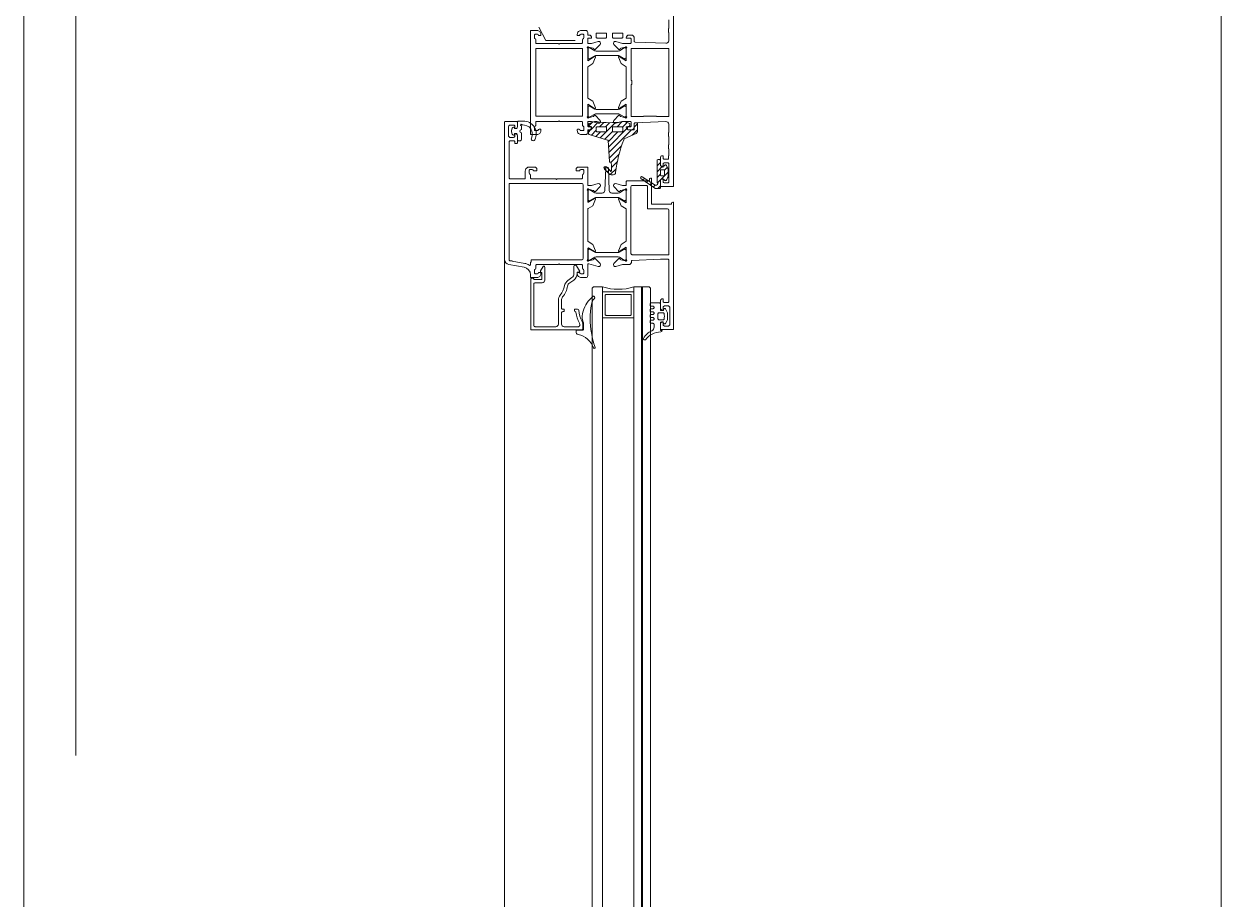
# Model space of a CAD drawing. Extents: x -9058 to 11890, y 0 to 4205.
# Drawn here: x 9831.06 to 9877.06, y 2878.1 to 2911.72 of the extents above; entities that cross this region are included whole.
import ezdxf

# ---------------------------------------------------------------- set-up
doc = ezdxf.new("R2010")
doc.units = 0
doc.header["$MEASUREMENT"] = 0
doc.layers.add('M-TEFRIS2-015', color=129, linetype='Continuous', lineweight=9)

msp = doc.modelspace()

# ---------------------------------------------------------------- hatches: boundary and pattern name
at = {"layer": 'M-TEFRIS2-015'}
h = msp.add_hatch(dxfattribs=at)
h.set_pattern_fill('ANSI31', color=256, scale=0.05, style=0)
h.set_pattern_definition([(225, (9604.37453, 2907.27146), (-0.1122532, 0.1122532), [])])
h.paths.add_polyline_path([(9853.363, 2906.147), (9853.544, 2905.959, 0.203536), (9853.616, 2905.929), (9853.696, 2905.929, 0.380587), (9853.795, 2906.017, -0.061836), (9854.103, 2907.274, -0.189764), (9854.152, 2907.328), (9854.58, 2907.519, 0.285747), (9854.636, 2907.609), (9854.636, 2907.899, 0.414214), (9854.616, 2907.919), (9854.526, 2907.919, 0.414214), (9854.506, 2907.899), (9854.506, 2907.684, -0.414214), (9854.471, 2907.649), (9854.281, 2907.649, -0.414214), (9854.256, 2907.674), (9854.256, 2907.754, -0.414214), (9854.281, 2907.779), (9854.316, 2907.779, 0.414214), (9854.346, 2907.809), (9854.346, 2907.875, 0.296563), (9854.334, 2907.893), (9854.199, 2907.953, 0.104779), (9854.126, 2907.969), (9854.046, 2907.969, -0.081633), (9853.066, 2907.969), (9852.986, 2907.969, 0.104779), (9852.913, 2907.953), (9852.778, 2907.893, 0.296563), (9852.766, 2907.875), (9852.766, 2907.809, 0.414214), (9852.796, 2907.779), (9852.831, 2907.779, -0.414214), (9852.856, 2907.754), (9852.856, 2907.674, -0.414214), (9852.831, 2907.649), (9852.771, 2907.649, 0.414214), (9852.746, 2907.624), (9852.746, 2907.529, 0.328426), (9852.781, 2907.481), (9853.484, 2907.263, -0.309555), (9853.501, 2907.24), (9853.556, 2906.437, 0.394287), (9853.576, 2906.419, -0.364538), (9853.625, 2906.377, -0.068684), (9853.636, 2906.077, -0.950368), (9853.596, 2906.079, 0.000002), (9853.596, 2906.079), (9853.449, 2906.231, 0.999219)])
h.paths.add_polyline_path([(9853.696, 2907.579), (9854.036, 2907.579, 0.414214), (9854.066, 2907.609), (9854.066, 2907.739, 0.414214), (9854.036, 2907.769), (9853.696, 2907.769, 0.414214), (9853.666, 2907.739), (9853.666, 2907.609, 0.414214)], flags=16)
h.paths.add_polyline_path([(9853.446, 2907.609), (9853.446, 2907.739, 0.414214), (9853.416, 2907.769), (9853.076, 2907.769, 0.414214), (9853.046, 2907.739), (9853.046, 2907.609, 0.414214), (9853.076, 2907.579), (9853.416, 2907.579, 0.414214)], flags=16)
h = msp.add_hatch(dxfattribs=at)
h.set_pattern_fill('ANSI31', color=256, scale=0.05, angle=450, style=0)
h.set_pattern_definition([(225, (9986.88849, 2724.81164), (0.1122532, -0.1122532), [])])
edge = h.paths.add_edge_path(flags=16)
edge.add_arc((9855.546, 2906.096), 0.025, 90, 180, ccw=False)
edge.add_line((9855.546, 2906.121), (9855.646, 2906.121))
edge.add_arc((9855.646, 2906.096), 0.025, 360, 450, ccw=False)
edge.add_line((9855.671, 2906.096), (9855.671, 2905.916))
edge.add_arc((9855.646, 2905.916), 0.025, 270, 360, ccw=False)
edge.add_line((9855.646, 2905.891), (9855.546, 2905.891))
edge.add_arc((9855.546, 2905.916), 0.025, 180, 270, ccw=False)
edge.add_line((9855.521, 2905.916), (9855.521, 2906.096))
edge = h.paths.add_edge_path()
edge.add_arc((9855.551, 2906.291), 0.035, 180, 270)
edge.add_line((9855.551, 2906.256), (9855.631, 2906.256))
edge.add_arc((9855.631, 2906.271), 0.015, 270, 312.1692)
edge.add_line((9855.641, 2906.26), (9855.683, 2906.3))
edge.add_arc((9855.711, 2906.271), 0.04, 27.0437, 133.6131, ccw=False)
edge.add_line((9855.746, 2906.289), (9855.792, 2906.201))
edge.add_arc((9855.636, 2906.121), 0.175, 360, 387.0437, ccw=False)
edge.add_line((9855.811, 2906.121), (9855.811, 2905.891))
edge.add_arc((9855.636, 2905.891), 0.175, 332.9563, 360, ccw=False)
edge.add_line((9855.792, 2905.811), (9855.746, 2905.723))
edge.add_arc((9855.711, 2905.741), 0.04, 226.3869, 332.9563, ccw=False)
edge.add_line((9855.683, 2905.712), (9855.641, 2905.752))
edge.add_arc((9855.631, 2905.741), 0.015, 407.8308, 450)
edge.add_line((9855.631, 2905.756), (9855.551, 2905.756))
edge.add_arc((9855.551, 2905.721), 0.035, 90, 180)
edge.add_line((9855.516, 2905.721), (9855.516, 2905.441))
edge.add_arc((9855.476, 2905.441), 0.04, 270, 360, ccw=False)
edge.add_line((9855.476, 2905.401), (9855.331, 2905.401))
edge.add_arc((9855.331, 2905.451), 0.05, 229.9652, 270, ccw=False)
edge.add_line((9855.299, 2905.413), (9854.765, 2905.785))
edge.add_arc((9854.791, 2905.816), 0.04, 56.9957, 229.9652, ccw=False)
edge.add_line((9854.812, 2905.85), (9855.317, 2905.531))
edge.add_arc((9855.35, 2905.582), 0.06, 236.9957, 416.1456)
edge.add_line((9855.384, 2905.632), (9855.384, 2906.471))
edge.add_arc((9855.424, 2906.471), 0.04, 90, 180, ccw=False)
edge.add_line((9855.424, 2906.511), (9855.476, 2906.511))
edge.add_arc((9855.476, 2906.471), 0.04, 0, 90, ccw=False)
edge.add_line((9855.516, 2906.471), (9855.516, 2906.291))

# ---------------------------------------------------------------- linework, layer by layer
for p, q in [((9851.112, 2911.094), (9850.842, 2911.594)), ((9852.072, 2911.094), (9851.112, 2911.094)), ((9852.243, 2911.094), (9852.072, 2911.094)), ((9852.944, 2901.626), (9852.894, 2901.576)), ((9852.894, 2898.852), (9852.894, 2901.576)), ((9853.294, 2901.626), (9852.944, 2901.626)), ((9853.294, 2898.852), (9853.294, 2901.626)), ((9854.494, 2901.426), (9853.294, 2901.426)), ((9855.082, 2901.626), (9854.494, 2901.626)), ((9854.494, 2898.852), (9854.494, 2901.626)), ((9854.794, 2898.852), (9854.794, 2901.626)), ((9854.832, 2898.852), (9854.832, 2901.626)), ((9855.082, 2901.626), (9855.132, 2901.576)), ((9855.132, 2898.852), (9855.132, 2901.576)), ((9852.894, 2898.852), (9852.894, 2901.12)), ((9854.494, 2900.426), (9853.294, 2900.426)), ((9852.894, 2853.698), (9852.894, 2899.068)), ((9853.294, 2853.698), (9853.294, 2899.068)), ((9854.494, 2853.698), (9854.494, 2899.068)), ((9854.794, 2853.698), (9854.794, 2899.068)), ((9854.832, 2853.698), (9854.832, 2899.068)), ((9855.132, 2853.698), (9855.132, 2899.068))]:
    msp.add_line(p, q, dxfattribs=at)
for points in [[(9877.058, 2775.873), (9877.058, 2915.873)], [(9833.058, 2777.873), (9831.058, 2777.873), (9831.058, 2913.873), (9833.058, 2913.873)], [(9833.058, 2913.873), (9833.058, 2883.614)], [(9849.522, 2902.696), (9849.523, 2783.938)]]:
    msp.add_lwpolyline(points, dxfattribs=at)
for points in [[(9856.022, 2913.466), (9856.022, 2905.486, -0.414214), (9856.012, 2905.476), (9855.532, 2905.476, -0.414214), (9855.522, 2905.486), (9855.522, 2905.706, -0.414214), (9855.592, 2905.776), (9855.612, 2905.776, -0.414214), (9855.622, 2905.766), (9855.622, 2905.666, 0.414214), (9855.672, 2905.616), (9855.792, 2905.616, 0.414214), (9855.842, 2905.666), (9855.842, 2906.336, 0.414214), (9855.792, 2906.386), (9855.672, 2906.386, 0.414214), (9855.622, 2906.336), (9855.622, 2906.236, -0.414214), (9855.612, 2906.226), (9855.592, 2906.226, -0.414214), (9855.522, 2906.296), (9855.522, 2906.606, -0.414214), (9855.572, 2906.656), (9855.622, 2906.656), (9855.622, 2906.556, 0.414214), (9855.652, 2906.526), (9855.822, 2906.526), (9855.822, 2906.656), (9855.832, 2906.656), (9855.832, 2906.923), (9855.822, 2906.923), (9855.822, 2907.073), (9855.832, 2907.073), (9855.832, 2907.403), (9855.822, 2907.403), (9855.822, 2907.553), (9855.832, 2907.553), (9855.832, 2907.872, 0.425337), (9855.728, 2907.972), (9854.541, 2907.927, 0.403083), (9854.512, 2907.897), (9854.512, 2907.776, -0.414214), (9854.392, 2907.656), (9854.302, 2907.656, -0.414214), (9854.202, 2907.756), (9854.202, 2907.766, -0.414214), (9854.212, 2907.776), (9854.362, 2907.776, 0.414214), (9854.392, 2907.806), (9854.392, 2907.946, 0.414214), (9854.362, 2907.976), (9854.057, 2907.976), (9853.796, 2907.906, -0.700084), (9853.721, 2908.014), (9853.733, 2908.032), (9853.906, 2908.203, -0.607471), (9853.966, 2908.187, 0.283637), (9853.988, 2908.165), (9854.172, 2908.116, 1.229391), (9854.202, 2908.166), (9854.202, 2908.64), (9853.936, 2908.478, -0.859449), (9853.91, 2908.508), (9854.003, 2908.753), (9854.202, 2908.875), (9854.202, 2910.078), (9854.003, 2910.2), (9853.91, 2910.445, -0.859449), (9853.936, 2910.475), (9854.202, 2910.312), (9854.202, 2910.787, 1.229391), (9854.172, 2910.837), (9853.988, 2910.788, 0.283637), (9853.966, 2910.765, -0.607471), (9853.906, 2910.749), (9853.733, 2910.92), (9853.721, 2910.938, -0.700084), (9853.796, 2911.046), (9854.057, 2910.976), (9854.362, 2910.976, 0.414214), (9854.392, 2911.006), (9854.392, 2911.146, 0.414214), (9854.362, 2911.176), (9854.212, 2911.176, -0.414214), (9854.202, 2911.186), (9854.202, 2911.196, -0.414214), (9854.302, 2911.296), (9854.392, 2911.296, -0.414214), (9854.512, 2911.176), (9854.512, 2911.055, 0.403083), (9854.541, 2911.025), (9855.728, 2910.98, 0.425337), (9855.832, 2911.08), (9855.832, 2911.4), (9855.822, 2911.4), (9855.822, 2911.55), (9855.832, 2911.55), (9855.832, 2911.88)], [(9852.722, 2911.396, 0.414222), (9852.642, 2911.476), (9852.472, 2911.476, 0.414214), (9852.322, 2911.326), (9852.322, 2911.286, 0.414214), (9852.332, 2911.276), (9852.393, 2911.276, 0.366034), (9852.423, 2911.301, -0.365977), (9852.452, 2911.326), (9852.542, 2911.326, -0.414214), (9852.572, 2911.296), (9852.572, 2911.186, -0.365977), (9852.547, 2911.157, 0.365977), (9852.522, 2911.127), (9852.522, 2911.006, -0.414214), (9852.492, 2910.976), (9851.652, 2910.976), (9851.622, 2910.946), (9851.592, 2910.976), (9850.752, 2910.976, -0.414214), (9850.722, 2911.006), (9850.722, 2911.127, 0.365977), (9850.697, 2911.157, -0.365977), (9850.672, 2911.186), (9850.672, 2911.296, -0.414214), (9850.702, 2911.326), (9850.792, 2911.326, -0.365977), (9850.822, 2911.301, 0.366034), (9850.851, 2911.276), (9850.912, 2911.276, 0.414214), (9850.922, 2911.286), (9850.922, 2911.326, 0.414214), (9850.772, 2911.476), (9850.532, 2911.476, 0.414214), (9850.522, 2911.466), (9850.522, 2907.486, 0.414214), (9850.532, 2907.476), (9850.772, 2907.476, 0.414214), (9850.922, 2907.626), (9850.922, 2907.666, 0.414214), (9850.912, 2907.676), (9850.851, 2907.676, 0.366034), (9850.822, 2907.651, -0.365977), (9850.792, 2907.626), (9850.702, 2907.626, -0.414214), (9850.672, 2907.656), (9850.672, 2907.766, -0.365977), (9850.697, 2907.796, 0.365977), (9850.722, 2907.825), (9850.722, 2907.946, -0.414214), (9850.752, 2907.976), (9851.592, 2907.976), (9851.622, 2908.006), (9851.652, 2907.976), (9852.492, 2907.976, -0.414214), (9852.522, 2907.946), (9852.522, 2907.825, 0.365977), (9852.547, 2907.796, -0.365977), (9852.572, 2907.766), (9852.572, 2907.656, -0.414214), (9852.542, 2907.626), (9852.452, 2907.626, -0.365977), (9852.423, 2907.651, 0.366034), (9852.393, 2907.676), (9852.332, 2907.676, 0.414214), (9852.322, 2907.666), (9852.322, 2907.626, 0.414214), (9852.472, 2907.476), (9852.642, 2907.476, 0.414214), (9852.722, 2907.556), (9852.722, 2907.626, -0.414214), (9852.752, 2907.656), (9852.772, 2907.656, 0.414214), (9852.872, 2907.756), (9852.872, 2907.766, 0.414214), (9852.862, 2907.776), (9852.752, 2907.776, -0.414214), (9852.722, 2907.806), (9852.722, 2907.946, -0.414214), (9852.752, 2907.976), (9852.868, 2907.976), (9853.128, 2907.906, 0.700084), (9853.204, 2908.014), (9853.191, 2908.032), (9853.018, 2908.203, 0.607471), (9852.958, 2908.187, -0.283637), (9852.936, 2908.165), (9852.753, 2908.116, -1.229391), (9852.722, 2908.166), (9852.722, 2908.64), (9852.987, 2908.479, 0.713664), (9853.016, 2908.503), (9852.922, 2908.753), (9852.722, 2908.875), (9852.722, 2910.078), (9852.922, 2910.2), (9853.016, 2910.45, 0.713664), (9852.987, 2910.474), (9852.722, 2910.312), (9852.722, 2910.787, -1.229391), (9852.753, 2910.837), (9852.936, 2910.788, -0.283637), (9852.958, 2910.765, 0.607471), (9853.018, 2910.749), (9853.191, 2910.92), (9853.204, 2910.938, 0.700084), (9853.128, 2911.046), (9852.868, 2910.976), (9852.752, 2910.976, -0.414214), (9852.722, 2911.006), (9852.722, 2911.146, -0.414214), (9852.752, 2911.176), (9852.862, 2911.176, 0.414214), (9852.872, 2911.186), (9852.872, 2911.196, 0.414214), (9852.772, 2911.296), (9852.752, 2911.296, -0.414214), (9852.722, 2911.326), (9852.722, 2911.396)], [(9853.066, 2907.969, 0.081633), (9854.046, 2907.969), (9854.126, 2907.969, -0.104779), (9854.199, 2907.953), (9854.334, 2907.893, -0.296563), (9854.346, 2907.875), (9854.346, 2907.809, -0.414214), (9854.316, 2907.779), (9854.281, 2907.779, 0.414214), (9854.256, 2907.754), (9854.256, 2907.674, 0.414214), (9854.281, 2907.649), (9854.471, 2907.649, 0.414214), (9854.506, 2907.684), (9854.506, 2907.899, -0.414214), (9854.526, 2907.919), (9854.616, 2907.919, -0.414214), (9854.636, 2907.899), (9854.636, 2907.609, -0.285747), (9854.58, 2907.519), (9854.152, 2907.328, 0.189764), (9854.103, 2907.274, 0.061836), (9853.795, 2906.017, -0.380587), (9853.696, 2905.929), (9853.616, 2905.929, -0.203536), (9853.544, 2905.959), (9853.363, 2906.147, -0.999219), (9853.449, 2906.231), (9853.596, 2906.079, 0.950364), (9853.636, 2906.077, 0.068684), (9853.625, 2906.377, 0.364538), (9853.576, 2906.419, -0.394287), (9853.556, 2906.437), (9853.501, 2907.24, 0.309555), (9853.484, 2907.263), (9852.781, 2907.481, -0.328426), (9852.746, 2907.529), (9852.746, 2907.624, -0.414214), (9852.771, 2907.649), (9852.831, 2907.649, 0.414214), (9852.856, 2907.674), (9852.856, 2907.754, 0.414214), (9852.831, 2907.779), (9852.796, 2907.779, -0.414214), (9852.766, 2907.809), (9852.766, 2907.875, -0.296563), (9852.778, 2907.893), (9852.913, 2907.953, -0.104779), (9852.986, 2907.969), (9853.066, 2907.969)], [(9854.4, 2902.596, -0.459137), (9854.428, 2902.632), (9855.522, 2902.686), (9855.792, 2902.686, -0.414214), (9855.842, 2902.636), (9855.842, 2901.056, -0.414214), (9855.812, 2901.026), (9855.652, 2901.026, -0.414214), (9855.622, 2901.056), (9855.622, 2901.156), (9855.572, 2901.156, 0.414214), (9855.522, 2901.106), (9855.522, 2900.796, 0.414214), (9855.592, 2900.726), (9855.612, 2900.726, 0.414214), (9855.622, 2900.736), (9855.622, 2900.836, -0.414214), (9855.672, 2900.886), (9855.822, 2900.886, -0.414214), (9855.872, 2900.836), (9855.872, 2900.166, -0.414214), (9855.822, 2900.116), (9855.672, 2900.116, -0.414214), (9855.622, 2900.166), (9855.622, 2900.266, 0.414214), (9855.612, 2900.276), (9855.592, 2900.276, 0.414214), (9855.522, 2900.206), (9855.522, 2899.986, 0.414214), (9855.532, 2899.976), (9856.012, 2899.976, 0.414214), (9856.022, 2899.986), (9856.022, 2904.851, 0.535184), (9855.988, 2904.874), (9855.944, 2904.856), (9855.944, 2904.826, -0.414214), (9855.914, 2904.796), (9855.202, 2904.796, -0.414214), (9855.172, 2904.826), (9855.172, 2905.771, 0.535184), (9855.138, 2905.794), (9855.113, 2905.784, 0.302776), (9855.094, 2905.756), (9855.094, 2905.726, -0.414214), (9855.064, 2905.696), (9854.232, 2905.696, 0.414214), (9854.202, 2905.666), (9854.202, 2905.548, -0.414214), (9854.172, 2905.518), (9854.057, 2905.518), (9853.796, 2905.587, 0.700084), (9853.721, 2905.48), (9853.733, 2905.462), (9853.906, 2905.291, 0.607471), (9853.966, 2905.306, -0.283637), (9853.988, 2905.329), (9854.172, 2905.378, -1.229391), (9854.202, 2905.328), (9854.202, 2904.854), (9853.936, 2905.016, 0.859449), (9853.91, 2904.986), (9854.003, 2904.741), (9854.202, 2904.619), (9854.202, 2903.375), (9854.003, 2903.253), (9853.91, 2903.008, 0.859449), (9853.936, 2902.978), (9854.202, 2903.14), (9854.202, 2902.666, -1.229391), (9854.172, 2902.616), (9853.988, 2902.665, -0.283637), (9853.966, 2902.687, 0.607471), (9853.906, 2902.703), (9853.733, 2902.532), (9853.721, 2902.514, 0.700084), (9853.796, 2902.406), (9854.057, 2902.476), (9854.302, 2902.476, 0.474196), (9854.4, 2902.596)], [(9855.532, 2899.895, 0.220745), (9854.938, 2899.585, -0.651907), (9854.869, 2899.641, -0.176952), (9855.185, 2899.933, 0.281357), (9855.273, 2900.076), (9855.273, 2900.157), (9855.273, 2900.171), (9855.272, 2900.178), (9855.271, 2900.185), (9855.268, 2900.193), (9855.263, 2900.2), (9855.258, 2900.206), (9855.252, 2900.211), (9855.245, 2900.215), (9855.237, 2900.218), (9855.223, 2900.221), (9855.147, 2900.221), (9855.144, 2900.221), (9855.141, 2900.221), (9855.138, 2900.223), (9855.135, 2900.224), (9855.133, 2900.226), (9855.131, 2900.229), (9855.129, 2900.232), (9855.128, 2900.235), (9855.127, 2900.241), (9855.127, 2900.321), (9855.127, 2900.323), (9855.128, 2900.326), (9855.129, 2900.329), (9855.131, 2900.332), (9855.133, 2900.335), (9855.135, 2900.337), (9855.138, 2900.338), (9855.141, 2900.34), (9855.147, 2900.341), (9855.223, 2900.341), (9855.23, 2900.341), (9855.237, 2900.343), (9855.245, 2900.346), (9855.252, 2900.35), (9855.258, 2900.355), (9855.263, 2900.361), (9855.268, 2900.368), (9855.271, 2900.376), (9855.273, 2900.391), (9855.272, 2900.398), (9855.271, 2900.405), (9855.268, 2900.413), (9855.263, 2900.42), (9855.258, 2900.426), (9855.252, 2900.431), (9855.245, 2900.435), (9855.237, 2900.438), (9855.223, 2900.441), (9855.147, 2900.441), (9855.144, 2900.441), (9855.141, 2900.441), (9855.138, 2900.443), (9855.135, 2900.444), (9855.133, 2900.446), (9855.131, 2900.449), (9855.129, 2900.452), (9855.128, 2900.455), (9855.127, 2900.461), (9855.127, 2900.541), (9855.127, 2900.543), (9855.128, 2900.546), (9855.129, 2900.549), (9855.131, 2900.552), (9855.133, 2900.555), (9855.135, 2900.557), (9855.138, 2900.558), (9855.141, 2900.56), (9855.147, 2900.561), (9855.223, 2900.561), (9855.23, 2900.561), (9855.237, 2900.563), (9855.245, 2900.566), (9855.252, 2900.57), (9855.258, 2900.575), (9855.263, 2900.581), (9855.268, 2900.588), (9855.271, 2900.596), (9855.273, 2900.611), (9855.272, 2900.618), (9855.271, 2900.625), (9855.268, 2900.633), (9855.263, 2900.64), (9855.258, 2900.646), (9855.252, 2900.651), (9855.245, 2900.655), (9855.237, 2900.658), (9855.223, 2900.661), (9855.147, 2900.661), (9855.144, 2900.661), (9855.141, 2900.661), (9855.138, 2900.663), (9855.135, 2900.664), (9855.133, 2900.666), (9855.131, 2900.669), (9855.129, 2900.672), (9855.128, 2900.675), (9855.127, 2900.681), (9855.127, 2900.761), (9855.127, 2900.763), (9855.128, 2900.766), (9855.129, 2900.769), (9855.131, 2900.772), (9855.133, 2900.775), (9855.135, 2900.777), (9855.138, 2900.778), (9855.141, 2900.78), (9855.147, 2900.781), (9855.223, 2900.781), (9855.23, 2900.781), (9855.237, 2900.783), (9855.245, 2900.786), (9855.252, 2900.79), (9855.258, 2900.795), (9855.263, 2900.801), (9855.268, 2900.808), (9855.271, 2900.816), (9855.273, 2900.831), (9855.272, 2900.838), (9855.271, 2900.845), (9855.268, 2900.853), (9855.263, 2900.86), (9855.258, 2900.866), (9855.252, 2900.871), (9855.245, 2900.875), (9855.237, 2900.878), (9855.223, 2900.881), (9855.147, 2900.881), (9855.144, 2900.881), (9855.141, 2900.881), (9855.138, 2900.883), (9855.135, 2900.884), (9855.133, 2900.886), (9855.131, 2900.889), (9855.129, 2900.892), (9855.128, 2900.895), (9855.127, 2900.901), (9855.127, 2900.981), (9855.127, 2900.983), (9855.128, 2900.986), (9855.129, 2900.989), (9855.131, 2900.992), (9855.133, 2900.995), (9855.135, 2900.997), (9855.138, 2900.998), (9855.141, 2901), (9855.147, 2901.001), (9855.485, 2901.001, -0.414214), (9855.515, 2900.971), (9855.515, 2900.739, 0.414214), (9855.545, 2900.709), (9855.61, 2900.709, 0.291535), (9855.628, 2900.721), (9855.648, 2900.769, -0.613042), (9855.711, 2900.771), (9855.774, 2900.652, -0.127095), (9855.79, 2900.589), (9855.79, 2900.389, -0.127095), (9855.774, 2900.326), (9855.716, 2900.218, -0.585233), (9855.647, 2900.218), (9855.622, 2900.265, 0.167811), (9855.61, 2900.269), (9855.545, 2900.269, 0.414214), (9855.515, 2900.239), (9855.515, 2899.944), (9855.579, 2899.944, -0.394677), (9855.532, 2899.895)]]:
    msp.add_lwpolyline(points, format="xyb", dxfattribs=at)
for points in [[(9853.078, 2911.374, 0.414214), (9853.048, 2911.344), (9853.048, 2911.214, 0.414214), (9853.078, 2911.184), (9853.418, 2911.184, 0.414214), (9853.448, 2911.214), (9853.448, 2911.344, 0.414214), (9853.418, 2911.374)], [(9853.698, 2911.374, 0.414214), (9853.668, 2911.344), (9853.668, 2911.214, 0.414214), (9853.698, 2911.184), (9854.038, 2911.184, 0.414214), (9854.068, 2911.214), (9854.068, 2911.344, 0.414214), (9854.038, 2911.374)], [(9853.041, 2910.512, 0.131652), (9852.991, 2910.498), (9852.804, 2910.391, -0.131652), (9852.789, 2910.387), (9852.764, 2910.387, -0.414214), (9852.734, 2910.417), (9852.734, 2910.777, -0.414214), (9852.764, 2910.807), (9852.789, 2910.807, -0.131652), (9852.804, 2910.803), (9852.991, 2910.695, 0.131652), (9853.041, 2910.682), (9853.887, 2910.682, 0.131652), (9853.937, 2910.695), (9854.123, 2910.803, -0.131652), (9854.138, 2910.807), (9854.164, 2910.807, -0.414214), (9854.194, 2910.777), (9854.194, 2910.417, -0.414214), (9854.164, 2910.387), (9854.138, 2910.387, -0.131652), (9854.123, 2910.391), (9853.937, 2910.498, 0.131652), (9853.887, 2910.512)], [(9853.041, 2908.441, -0.131652), (9852.991, 2908.454), (9852.804, 2908.562, 0.131652), (9852.789, 2908.566), (9852.764, 2908.566, 0.414214), (9852.734, 2908.536), (9852.734, 2908.176, 0.414214), (9852.764, 2908.146), (9852.789, 2908.146, 0.131652), (9852.804, 2908.15), (9852.991, 2908.257, -0.131652), (9853.041, 2908.271), (9853.887, 2908.271, -0.131652), (9853.937, 2908.257), (9854.123, 2908.15, 0.131652), (9854.138, 2908.146), (9854.164, 2908.146, 0.414214), (9854.194, 2908.176), (9854.194, 2908.536, 0.414214), (9854.164, 2908.566), (9854.138, 2908.566, 0.131652), (9854.123, 2908.562), (9853.937, 2908.454, -0.131652), (9853.887, 2908.441)], [(9852.522, 2902.325, 0.365977), (9852.547, 2902.296, -0.365977), (9852.572, 2902.266), (9852.572, 2902.156, -0.414214), (9852.542, 2902.126), (9852.452, 2902.126, -0.365977), (9852.423, 2902.151, 0.366034), (9852.393, 2902.176), (9852.332, 2902.176, 0.414214), (9852.322, 2902.166), (9852.322, 2902.126, 0.414214), (9852.472, 2901.976), (9852.642, 2901.976, 0.414214), (9852.722, 2902.056), (9852.722, 2902.476, -0.493043), (9852.76, 2902.505), (9853.128, 2902.406, 0.700084), (9853.204, 2902.514), (9853.191, 2902.532), (9853.018, 2902.703, 0.607471), (9852.958, 2902.687, -0.283637), (9852.936, 2902.665), (9852.753, 2902.616, -1.229391), (9852.722, 2902.666), (9852.722, 2903.087, -0.585524), (9852.768, 2903.112), (9852.987, 2902.979, 0.713664), (9853.016, 2903.003), (9852.922, 2903.253), (9852.737, 2903.366, -0.261412), (9852.722, 2903.391), (9852.722, 2904.603, -0.261412), (9852.737, 2904.628), (9852.922, 2904.741), (9853.016, 2904.991, 0.713664), (9852.987, 2905.015), (9852.768, 2904.882, -0.585524), (9852.722, 2904.907), (9852.722, 2905.328, -1.229391), (9852.753, 2905.378), (9852.936, 2905.329, -0.283637), (9852.958, 2905.306, 0.607471), (9853.018, 2905.291), (9853.191, 2905.462), (9853.204, 2905.48, 0.700084), (9853.128, 2905.587), (9852.868, 2905.518), (9852.752, 2905.518, -0.414214), (9852.722, 2905.548), (9852.722, 2906.196, 0.414214), (9852.692, 2906.226), (9852.372, 2906.226, 0.414222), (9852.272, 2906.126), (9852.272, 2906.086, 0.414214), (9852.282, 2906.076), (9852.393, 2906.076, 0.366034), (9852.423, 2906.101, -0.365977), (9852.452, 2906.126), (9852.542, 2906.126, -0.414214), (9852.572, 2906.096), (9852.572, 2905.986, -0.365977), (9852.547, 2905.957, 0.365977), (9852.522, 2905.927), (9852.522, 2905.806, -0.414214), (9852.492, 2905.776), (9851.552, 2905.776), (9851.522, 2905.746), (9851.492, 2905.776), (9850.552, 2905.776, -0.414214), (9850.522, 2905.806), (9850.522, 2905.927, 0.365977), (9850.497, 2905.957, -0.365977), (9850.472, 2905.986), (9850.472, 2906.096, -0.414214), (9850.502, 2906.126), (9850.592, 2906.126, -0.365977), (9850.622, 2906.101, 0.366034), (9850.651, 2906.076), (9850.762, 2906.076, 0.414214), (9850.772, 2906.086), (9850.772, 2906.126, 0.414214), (9850.672, 2906.226), (9850.472, 2906.226, 0.414214), (9850.322, 2906.076), (9850.322, 2905.806, -0.414214), (9850.292, 2905.776), (9849.732, 2905.776, -0.414214), (9849.702, 2905.806), (9849.702, 2907.196, -0.414214), (9849.732, 2907.226), (9849.892, 2907.226, -0.414214), (9849.922, 2907.196), (9849.922, 2907.126), (9849.972, 2907.126, 0.414214), (9850.022, 2907.176), (9850.022, 2907.431, 0.414214), (9849.952, 2907.501), (9849.932, 2907.501, 0.414214), (9849.922, 2907.491), (9849.922, 2907.416, -0.414214), (9849.872, 2907.366), (9849.732, 2907.366, -0.414214), (9849.682, 2907.416), (9849.682, 2907.786, -0.414214), (9849.732, 2907.836), (9849.872, 2907.836, -0.414214), (9849.922, 2907.786), (9849.922, 2907.711, 0.414214), (9849.932, 2907.701), (9849.952, 2907.701, 0.414214), (9850.022, 2907.771), (9850.022, 2907.946, 0.414214), (9849.992, 2907.976), (9849.552, 2907.976, 0.414214), (9849.522, 2907.946), (9849.522, 2902.676, 0.363975), (9849.688, 2902.479), (9850.274, 2902.376, -0.36397), (9850.522, 2902.08), (9850.522, 2902.006, 0.414214), (9850.552, 2901.976), (9850.772, 2901.976, 0.414214), (9850.922, 2902.126), (9850.922, 2902.166, 0.414214), (9850.912, 2902.176), (9850.851, 2902.176, 0.366034), (9850.822, 2902.151, -0.365977), (9850.792, 2902.126), (9850.702, 2902.126, -0.414214), (9850.672, 2902.156), (9850.672, 2902.266, -0.365977), (9850.697, 2902.296, 0.365977), (9850.722, 2902.325), (9850.722, 2902.446, -0.414214), (9850.752, 2902.476), (9851.592, 2902.476), (9851.622, 2902.506), (9851.652, 2902.476), (9852.492, 2902.476, -0.414214), (9852.522, 2902.446)], [(9849.902, 2907.76), (9849.902, 2907.7), (9849.982, 2907.7, 0.236068), (9850.022, 2907.78), (9850.022, 2907.944, -0.414214), (9850.072, 2907.994), (9850.244, 2907.994, -0.557109), (9850.691, 2907.271, -0.284432), (9850.624, 2907.23, -0.557109), (9850.557, 2907.338, 0.59685), (9850.202, 2907.842, 2.161979), (9850.172, 2907.807), (9850.172, 2907.665, 1), (9850.172, 2907.545), (9850.172, 2907.28, -0.414214), (9850.122, 2907.23), (9850.072, 2907.23, -0.414214), (9850.022, 2907.28), (9850.022, 2907.43, 0.236068), (9849.982, 2907.51), (9849.902, 2907.51), (9849.902, 2907.45), (9849.868, 2907.45, -0.323522), (9849.821, 2907.484), (9849.79, 2907.577, -0.019238), (9849.788, 2907.585), (9849.788, 2907.625, -0.019238), (9849.79, 2907.632), (9849.821, 2907.725, -0.323522), (9849.868, 2907.76)], [(9853.078, 2907.579, -0.414214), (9853.048, 2907.609), (9853.048, 2907.739, -0.414214), (9853.078, 2907.769), (9853.418, 2907.769, -0.414214), (9853.448, 2907.739), (9853.448, 2907.609, -0.414214), (9853.418, 2907.579)], [(9853.698, 2907.579, -0.414214), (9853.668, 2907.609), (9853.668, 2907.739, -0.414214), (9853.698, 2907.769), (9854.038, 2907.769, -0.414214), (9854.068, 2907.739), (9854.068, 2907.609, -0.414214), (9854.038, 2907.579)], [(9855.516, 2906.291, 0.414214), (9855.551, 2906.256), (9855.631, 2906.256, 0.186103), (9855.641, 2906.26), (9855.683, 2906.3, -0.501687), (9855.746, 2906.289), (9855.792, 2906.201, -0.118551), (9855.811, 2906.121), (9855.811, 2905.891, -0.118551), (9855.792, 2905.811), (9855.746, 2905.723, -0.501687), (9855.683, 2905.712), (9855.641, 2905.752, 0.186103), (9855.631, 2905.756), (9855.551, 2905.756, 0.414214), (9855.516, 2905.721), (9855.516, 2905.441, -0.414214), (9855.476, 2905.401), (9855.331, 2905.401, -0.176484), (9855.299, 2905.413), (9854.765, 2905.785, -0.940455), (9854.812, 2905.85), (9855.317, 2905.531, 0.992608), (9855.384, 2905.632), (9855.384, 2906.471, -0.414214), (9855.424, 2906.511), (9855.476, 2906.511, -0.414214), (9855.516, 2906.471)], [(9853.381, 2905.322, -0.403142), (9853.281, 2905.226), (9853.041, 2905.226, -0.131652), (9852.991, 2905.24), (9852.804, 2905.347, 0.131652), (9852.789, 2905.351), (9852.764, 2905.351, 0.414214), (9852.734, 2905.321), (9852.734, 2904.961, 0.414214), (9852.764, 2904.931), (9852.789, 2904.931, 0.131652), (9852.804, 2904.935), (9852.991, 2905.043, -0.131652), (9853.041, 2905.056), (9853.887, 2905.056, -0.131652), (9853.937, 2905.043), (9854.123, 2904.935, 0.131652), (9854.138, 2904.931), (9854.164, 2904.931, 0.414214), (9854.194, 2904.961), (9854.194, 2905.321, 0.414214), (9854.164, 2905.351), (9854.138, 2905.351, 0.131652), (9854.123, 2905.347), (9853.937, 2905.24, -0.131652), (9853.887, 2905.226), (9853.646, 2905.226, -0.403142), (9853.546, 2905.322), (9853.514, 2906.178, 0.962756), (9853.414, 2906.178)], [(9855.521, 2906.096, -0.414214), (9855.546, 2906.121), (9855.646, 2906.121, -0.414214), (9855.671, 2906.096), (9855.671, 2905.916, -0.414214), (9855.646, 2905.891), (9855.546, 2905.891, -0.414214), (9855.521, 2905.916)], [(9849.702, 2902.677, 0.207097), (9849.724, 2902.626), (9849.822, 2902.626), (9849.822, 2902.608), (9850.3, 2902.524, -0.106114), (9850.475, 2902.452, 0.602221), (9850.522, 2902.477), (9850.522, 2902.526, -0.162278), (9850.542, 2902.586), (9850.542, 2902.626, -0.414214), (9850.572, 2902.656), (9852.492, 2902.656, 0.414214), (9852.542, 2902.706), (9852.542, 2905.546, 0.414214), (9852.492, 2905.596), (9849.702, 2905.596)], [(9855.022, 2904.626), (9855.022, 2905.466, 0.414214), (9854.972, 2905.516), (9854.432, 2905.516, 0.414214), (9854.382, 2905.466), (9854.382, 2902.906, 0.414214), (9854.432, 2902.856), (9855.842, 2902.856), (9855.842, 2904.566, 0.414214), (9855.792, 2904.616), (9855.032, 2904.616, -0.414214)], [(9853.937, 2902.756), (9854.123, 2902.649, 0.131652), (9854.138, 2902.645), (9854.164, 2902.645, 0.414214), (9854.194, 2902.675), (9854.194, 2903.035, 0.414214), (9854.164, 2903.065), (9854.138, 2903.065, 0.131652), (9854.123, 2903.061), (9853.937, 2902.953, -0.131652), (9853.887, 2902.94), (9853.041, 2902.94, -0.131652), (9852.991, 2902.953), (9852.804, 2903.061, 0.131652), (9852.789, 2903.065), (9852.764, 2903.065, 0.414214), (9852.734, 2903.035), (9852.734, 2902.675, 0.414214), (9852.764, 2902.645), (9852.789, 2902.645, 0.131652), (9852.804, 2902.649), (9852.991, 2902.756, -0.131652), (9853.041, 2902.77), (9853.887, 2902.77, -0.131652)], [(9851.743, 2900.769), (9851.783, 2900.769, -0.414214), (9851.813, 2900.739), (9851.813, 2900.699, -0.414214), (9851.783, 2900.669), (9851.763, 2900.669, 0.414214), (9851.713, 2900.619), (9851.713, 2900.189, 0.414214), (9851.813, 2900.089), (9852.362, 2900.089, 0.414214), (9852.412, 2900.139), (9852.412, 2900.191, 0.127567), (9852.403, 2900.225, -0.09888), (9852.269, 2900.643, 0.367727), (9852.241, 2900.67, -0.399482), (9852.213, 2900.699), (9852.213, 2900.739, -0.414214), (9852.243, 2900.769), (9852.333, 2900.769, -0.400329), (9852.383, 2900.722, 0.114933), (9852.507, 2900.285, -0.127017), (9852.532, 2900.189), (9852.532, 2899.999, -0.414214), (9852.502, 2899.969), (9850.562, 2899.969, -0.414214), (9850.532, 2899.999), (9850.532, 2901.919, -0.414214), (9850.562, 2901.949), (9850.622, 2901.949, -0.414214), (9850.652, 2901.919), (9850.652, 2901.899), (9850.952, 2901.899), (9850.952, 2902.169), (9850.917, 2902.19, -0.414214), (9850.906, 2902.231), (9851.005, 2902.401, -0.767327), (9851.072, 2902.383), (9851.072, 2901.879, -0.414214), (9850.972, 2901.779), (9850.702, 2901.779, 0.414214), (9850.652, 2901.729), (9850.652, 2900.139, 0.414214), (9850.702, 2900.089), (9851.493, 2900.089, 0.414214), (9851.593, 2900.189), (9851.593, 2901.103, -0.172094), (9851.664, 2901.305, 0.126051), (9851.83, 2901.665, -0.197455), (9851.961, 2901.87), (9852.116, 2901.978, 0.244698), (9852.192, 2902.126), (9852.192, 2902.405, -0.767327), (9852.294, 2902.432), (9852.408, 2902.234, -0.57735), (9852.382, 2902.189), (9852.312, 2902.189), (9852.312, 2902.126, -0.244698), (9852.184, 2901.88), (9852.03, 2901.777, 0.197455), (9851.948, 2901.649, -0.126051), (9851.757, 2901.234, 0.178336), (9851.713, 2901.103), (9851.713, 2900.799, 0.414214)], [(9852.523, 2899.956), (9852.303, 2899.956, 0.414214), (9852.273, 2899.926), (9852.273, 2899.888, 0.356389), (9852.353, 2899.79, -0.262181), (9852.947, 2899.276, 0.316752), (9852.975, 2899.256, 0.499585), (9853.004, 2899.295, -0.048291), (9852.862, 2899.85, -0.086497), (9852.865, 2900.949, -0.16681), (9852.977, 2901.177, 0.169383), (9852.991, 2901.197), (9852.993, 2901.21, 0.513067), (9852.927, 2901.257, 0.159858), (9852.548, 2900.682, 0.178819), (9852.53, 2900.316), (9852.54, 2900.297, -0.13005), (9852.553, 2900.247), (9852.553, 2899.986, -0.414214)], [(9854.364, 2901.326, -0.414214), (9854.394, 2901.296), (9854.394, 2900.556, -0.414214), (9854.364, 2900.526), (9853.424, 2900.526, -0.414214), (9853.394, 2900.556), (9853.394, 2901.296, -0.414214), (9853.424, 2901.326)], [(9855.656, 2900.384, -0.359904), (9855.627, 2900.359), (9855.451, 2900.359, -0.414214), (9855.421, 2900.389), (9855.421, 2900.589, -0.414214), (9855.451, 2900.619), (9855.627, 2900.619, -0.359904), (9855.656, 2900.595, -0.094739)]]:
    msp.add_lwpolyline(points, format="xyb", close=True, dxfattribs=at)
for points in [[(9852.522, 2908.176), (9850.722, 2908.176), (9850.722, 2910.776), (9852.522, 2910.776)], [(9854.392, 2908.166), (9854.862, 2908.166), (9854.862, 2908.176), (9855.362, 2908.176), (9855.362, 2908.166), (9855.832, 2908.166), (9855.832, 2910.786), (9855.362, 2910.786), (9855.362, 2910.776), (9854.862, 2910.776), (9854.862, 2910.786), (9854.392, 2910.786), (9854.392, 2909.551), (9854.412, 2909.551), (9854.412, 2909.401), (9854.392, 2909.401)]]:
    msp.add_lwpolyline(points, close=True, dxfattribs=at)
msp.add_arc((9853.894, 2903.376), 1.85, 251.0754, 288.9246, dxfattribs=at)

doc.saveas('drawing.dxf')
